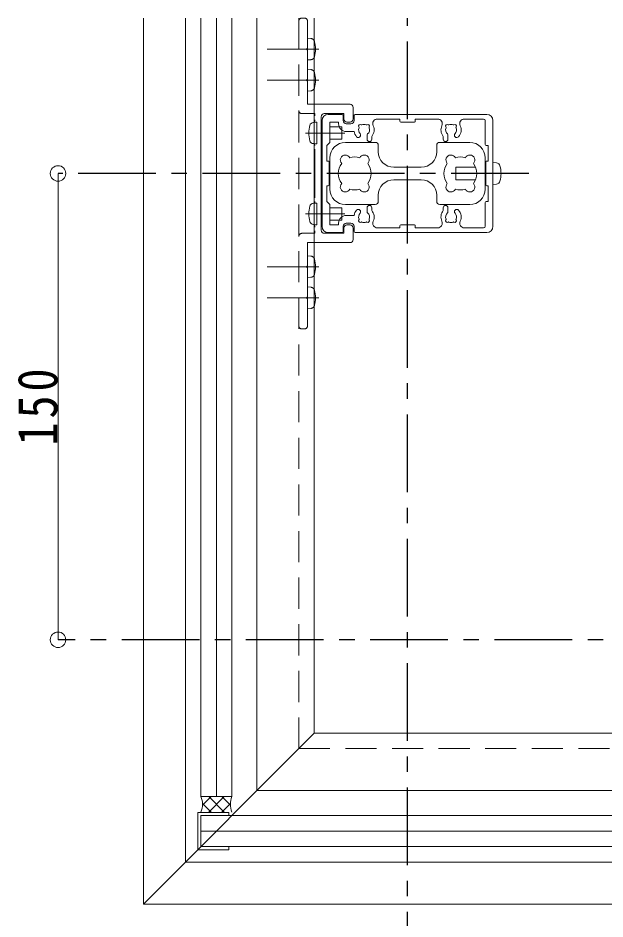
# Model space of a CAD drawing. Units: millimetres at full size, sheet at 1:5; details may follow other scales. Extents: x -1050 to 1050, y -742 to 742.
# Drawn here: x -277.4 to -88.4, y -539.1 to -249.3 of the extents above; entities that cross this region are included whole.
import ezdxf

# ---------------------------------------------------------------- set-up
doc = ezdxf.new("R2010")
doc.units = ezdxf.units.MM
doc.header["$LTSCALE"] = 5
doc.linetypes.add('CHAIN1', pattern=[8, 5, -1, 1, -1])
doc.linetypes.add('DASHED2', pattern=[3, 2, -1])
doc.layers.add('0-0_通り芯', color=7, linetype='CHAIN1')
for name, color, linetype, lineweight in [('0-3_寸法', 54, 'Continuous', 20), ('0-4_手摺部材', 92, 'Continuous', 20), ('0-7_ガラス', 6, 'Continuous', 20), ('0-8_その他', 11, 'Continuous', 20), ('0-A_支柱', 6, 'Continuous', 20), ('0-B_足元', 4, 'Continuous', 20)]:
    doc.layers.add(name, color=color, linetype=linetype, lineweight=lineweight)
doc.styles.add('ＭＳ ゴシック', font='')
doc.styles.get('ＭＳ ゴシック').set_extended_font_data('MS Gothic')

# ---------------------------------------------------------------- blocks, each defined once
blk = doc.blocks.new('dimension_origin')
at = {"color": 0, "linetype": 'Continuous', "lineweight": -2}
blk.add_circle((0, 0), 1.25, dxfattribs=at)

msp = doc.modelspace()

# ---------------------------------------------------------------- linework, layer by layer
at = {"layer": '0-0_通り芯'}
for p, q in [((-151.98, -561.793), (-151.98, -249.293)), ((-112.972, -299.293), (-264.48, -299.293)), ((861.02, -449.293), (-264.48, -449.293))]:
    msp.add_line(p, q, dxfattribs=at)
at = {"layer": '0-3_寸法'}
msp.add_line((-264.48, -299.293), (-264.48, -449.293), dxfattribs=at)
at = {"layer": '0-4_手摺部材'}
for p, q in [((-236.98, -435.063), (-236.98, -249.293)), ((-236.98, -534.293), (-236.98, -249.293)), ((-223.483, -249.293), (-223.483, -435.063)), ((-223.483, -249.293), (-223.483, -520.796)), ((-200.48, -249.293), (-200.48, -497.793)), ((-200.48, -249.293), (-200.48, -365.063)), ((-181.98, -249.293), (-181.98, -479.293)), ((-181.98, -249.293), (-181.98, -365.063)), ((-181.98, -277.043), (-170.48, -277.043)), ((-169.48, -278.043), (-169.48, -281.743)), ((-181.98, -280.043), (-181.78, -280.043)), ((-181.78, -280.043), (-181.78, -280.793)), ((-179.78, -281.043), (-179.78, -317.543)), ((-172.48, -280.043), (-178.78, -280.043)), ((-172.48, -281.743), (-172.48, -280.043)), ((-181.78, -281.993), (-181.78, -282.845)), ((-181.18, -289.793), (-181.18, -282.793)), ((-170.48, -282.743), (-171.48, -282.743)), ((-176.98, -284.293), (-173.18, -284.293)), ((-173.18, -284.293), (-173.18, -288.293)), ((-181.78, -289.74), (-181.78, -290.293)), ((-173.18, -288.293), (-176.98, -288.293)), ((-181.78, -291.493), (-181.78, -307.093)), ((-124.48, -295.793), (-124.48, -302.793)), ((-181.78, -308.293), (-181.78, -308.845)), ((-181.18, -315.793), (-181.18, -308.793)), ((-176.98, -310.293), (-173.18, -310.293)), ((-173.18, -310.293), (-173.18, -314.293)), ((-181.78, -315.74), (-181.78, -316.593)), ((-173.18, -314.293), (-176.98, -314.293)), ((-170.48, -315.843), (-171.48, -315.843)), ((-181.78, -318.543), (-181.98, -318.543)), ((-181.78, -317.793), (-181.78, -318.543)), ((-172.48, -318.543), (-178.78, -318.543)), ((-172.48, -316.843), (-172.48, -318.543)), ((-169.48, -320.543), (-169.48, -316.843)), ((-181.98, -321.543), (-170.48, -321.543)), ((-236.98, -534.293), (-181.98, -479.293)), ((-20.48, -479.293), (-181.98, -479.293)), ((98.02, -497.793), (-200.48, -497.793)), ((98.02, -520.796), (-223.483, -520.796)), ((98.02, -534.293), (-236.98, -534.293))]:
    msp.add_line(p, q, dxfattribs=at)
at = {"layer": '0-4_手摺部材', "linetype": 'DASHED2'}
for p, q in [((-186.98, -249.293), (-186.98, -484.293)), ((-186.98, -249.293), (-186.98, -365.063)), ((-185.98, -249.293), (-185.18, -249.293)), ((-184.18, -250.293), (-184.18, -258.993)), ((-183.061, -255.891), (-184.18, -255.793)), ((-184.48, -259.293), (-184.18, -258.993)), ((-184.48, -259.293), (-184.18, -259.593)), ((-184.18, -259.593), (-184.18, -268.993)), ((-183.061, -262.695), (-184.18, -262.793)), ((-183.061, -265.891), (-184.18, -265.793)), ((-184.48, -269.293), (-184.18, -268.993)), ((-184.48, -269.293), (-184.18, -269.593)), ((-184.18, -269.593), (-184.18, -277.043)), ((-183.061, -272.695), (-184.18, -272.793)), ((-184.18, -277.043), (-181.98, -277.043)), ((-185.98, -280.043), (-181.98, -280.043)), ((-181.98, -318.543), (-185.98, -318.543)), ((-184.18, -328.993), (-184.18, -321.543)), ((-184.18, -321.543), (-181.98, -321.543)), ((-183.061, -325.891), (-184.18, -325.793)), ((-184.48, -329.293), (-184.18, -328.993)), ((-184.48, -329.293), (-184.18, -329.593)), ((-184.18, -338.993), (-184.18, -329.593)), ((-183.061, -332.695), (-184.18, -332.793)), ((-183.061, -335.891), (-184.18, -335.793)), ((-184.48, -339.293), (-184.18, -338.993)), ((-184.48, -339.293), (-184.18, -339.593)), ((-184.18, -348.293), (-184.18, -339.593)), ((-183.061, -342.695), (-184.18, -342.793)), ((-185.98, -349.293), (-185.18, -349.293)), ((-186.98, -484.293), (98.02, -484.293))]:
    msp.add_line(p, q, dxfattribs=at)
at = {"layer": '0-4_手摺部材', "linetype": 'CHAIN1'}
for p, q in [((-180.58, -259.293), (-197.18, -259.293)), ((-180.58, -269.293), (-197.18, -269.293)), ((-172.18, -286.293), (-184.78, -286.293)), ((-172.18, -312.293), (-184.78, -312.293)), ((-180.58, -329.293), (-197.18, -329.293)), ((-180.58, -339.293), (-197.18, -339.293))]:
    msp.add_line(p, q, dxfattribs=at)
at = {"layer": '0-4_手摺部材'}
for points in [[(-182.299, -282.891), (-181.38, -282.81), (-181.18, -282.793)], [(-182.299, -289.695), (-181.38, -289.775), (-181.18, -289.793)], [(-182.299, -308.891), (-181.38, -308.81), (-181.18, -308.793)], [(-182.299, -315.695), (-181.38, -315.775), (-181.18, -315.793)]]:
    msp.add_lwpolyline(points, dxfattribs=at)
at = {"layer": '0-4_手摺部材', "linetype": 'DASHED2'}
for centre, radius, start, end in [((-185.98, -250.293), 1, 90, 180), ((-185.18, -250.293), 1, 0, 90), ((-183.174, -257.186), 1.3, 23.31036, 85), ((-183.174, -261.4), 1.3, 275, 336.68964), ((-183.174, -267.186), 1.3, 23.31036, 85), ((-183.174, -271.4), 1.3, 275, 336.68964), ((-185.98, -279.043), 1, 180, 270), ((-185.98, -319.543), 1, 90, 180), ((-183.174, -327.186), 1.3, 23.31036, 85), ((-183.174, -331.4), 1.3, 275, 336.68964), ((-183.174, -337.186), 1.3, 23.31036, 85), ((-183.174, -341.4), 1.3, 275, 336.68964), ((-185.98, -348.293), 1, 180, 270), ((-185.18, -348.293), 1, 270, 0)]:
    msp.add_arc(centre, radius, start, end, dxfattribs=at)
at = {"layer": '0-4_手摺部材'}
for centre, radius, start, end in [((-183.174, -257.186), 1.3, 15.88085, 23.31036), ((-190.58, -259.293), 9, 344.11915, 15.88085), ((-183.174, -261.4), 1.3, 336.68964, 344.11915), ((-183.174, -267.186), 1.3, 15.88085, 23.31036), ((-190.58, -269.293), 9, 344.11915, 15.88085), ((-183.174, -271.4), 1.3, 336.68964, 344.11915), ((-170.48, -278.043), 1, 0, 90), ((-178.78, -281.043), 1, 90, 180), ((-174.78, -286.293), 9, 164.11915, 195.88085), ((-182.186, -284.186), 1.3, 95, 164.11915), ((-171.48, -281.743), 1, 180, 270), ((-170.48, -281.743), 1, 270, 0), ((-182.186, -288.4), 1.3, 195.88085, 265), ((-174.78, -312.293), 9, 164.11915, 195.88085), ((-182.186, -310.186), 1.3, 95, 164.11915), ((-182.186, -314.4), 1.3, 195.88085, 265), ((-171.48, -316.843), 1, 90, 180), ((-170.48, -316.843), 1, 0, 90), ((-178.78, -317.543), 1, 180, 270), ((-170.48, -320.543), 1, 270, 0), ((-183.174, -327.186), 1.3, 15.88085, 23.31036), ((-190.58, -329.293), 9, 344.11915, 15.88085), ((-183.174, -331.4), 1.3, 336.68964, 344.11915), ((-183.174, -337.186), 1.3, 15.88085, 23.31036), ((-190.58, -339.293), 9, 344.11915, 15.88085), ((-183.174, -341.4), 1.3, 336.68964, 344.11915)]:
    msp.add_arc(centre, radius, start, end, dxfattribs=at)
at = {"layer": '0-7_ガラス'}
for p, q in [((-218.483, -249.293), (-218.483, -499.69)), ((-218.483, -435.063), (-218.483, -249.293)), ((-213.483, -249.293), (-213.483, -499.69)), ((-213.483, -249.293), (-213.483, -365.063)), ((-208.483, -249.293), (-208.483, -499.69)), ((-208.483, -249.293), (-208.483, -365.063)), ((-218.483, -499.69), (-208.483, -499.69)), ((-218.483, -505.796), (-218.483, -515.796)), ((-218.483, -505.796), (98.02, -505.796)), ((98.02, -510.796), (-218.483, -510.796)), ((-218.483, -515.796), (98.02, -515.796))]:
    msp.add_line(p, q, dxfattribs=at)
at = {"layer": '0-8_その他'}
for p, q in [((-217.988, -502.453), (-215.225, -499.69)), ((-215.983, -504.69), (-210.983, -499.69)), ((-210.983, -504.69), (-215.983, -499.69)), ((-208.977, -502.453), (-211.74, -499.69)), ((-215.225, -504.69), (-217.988, -501.927)), ((-211.74, -504.69), (-208.977, -501.927)), ((-209.483, -504.796), (-219.483, -504.796)), ((-219.483, -504.796), (-219.483, -516.796)), ((-218.483, -505.796), (-209.483, -505.796)), ((-218.483, -505.796), (-218.483, -515.796)), ((-209.483, -504.796), (-209.483, -505.796)), ((-218.483, -515.796), (-209.483, -515.796)), ((-209.483, -515.796), (-209.483, -516.796)), ((-209.483, -516.796), (-219.483, -516.796))]:
    msp.add_line(p, q, dxfattribs=at)
for centre, start, end in [((-224.483, -502.19), 337.38014, 22.61986), ((-202.483, -502.19), 157.38014, 202.61986)]:
    msp.add_arc(centre, 6.5, start, end, dxfattribs=at)
at = {"layer": '0-A_支柱'}
for p, q in [((-177.48, -280.293), (-172.98, -280.293)), ((-172.68, -280.593), (-172.68, -282.293)), ((-169.18, -282.293), (-169.18, -280.593)), ((-168.88, -280.293), (-126.48, -280.293)), ((-179.48, -316.293), (-179.48, -282.293)), ((-176.98, -282.793), (-174.18, -282.793)), ((-176.98, -282.793), (-176.98, -289.293)), ((-174.18, -282.793), (-174.18, -283.293)), ((-171.68, -283.293), (-170.18, -283.293)), ((-161.672, -281.793), (-154.48, -281.793)), ((-154.48, -281.793), (-154.48, -282.493)), ((-149.78, -282.793), (-154.18, -282.793)), ((-149.48, -281.793), (-149.48, -282.493)), ((-149.48, -281.793), (-142.288, -281.793)), ((-133.672, -281.793), (-127.48, -281.793)), ((-126.98, -289.993), (-126.98, -282.293)), ((-124.48, -282.293), (-124.48, -316.293)), ((-171.68, -285.793), (-169.191, -285.793)), ((-177.98, -290.293), (-176.98, -289.293)), ((-164.98, -286.97), (-164.98, -288.293)), ((-163.48, -287.37), (-163.48, -288.293)), ((-140.48, -287.37), (-140.48, -288.293)), ((-138.98, -286.97), (-138.98, -288.293)), ((-177.98, -295.293), (-177.98, -290.293)), ((-126.68, -290.293), (-125.98, -290.293)), ((-125.98, -295.293), (-125.98, -290.293)), ((-177.98, -295.293), (-177.53, -295.293)), ((-125.98, -295.293), (-126.43, -295.293)), ((-177.23, -302.993), (-177.23, -295.593)), ((-126.73, -297.293), (-126.98, -297.293)), ((-126.73, -302.993), (-126.73, -295.593)), ((-123.361, -295.891), (-124.48, -295.793)), ((-126.98, -301.293), (-126.73, -301.293)), ((-177.98, -308.293), (-177.98, -303.293)), ((-177.98, -303.293), (-177.53, -303.293)), ((-125.98, -303.293), (-126.43, -303.293)), ((-123.361, -302.695), (-124.48, -302.793)), ((-177.98, -308.293), (-176.98, -309.293)), ((-176.98, -315.793), (-176.98, -309.293)), ((-126.98, -308.593), (-126.98, -316.293)), ((-171.68, -312.793), (-169.191, -312.793)), ((-164.98, -311.616), (-164.98, -310.293)), ((-163.48, -311.216), (-163.48, -310.293)), ((-140.48, -311.216), (-140.48, -310.293)), ((-138.98, -311.616), (-138.98, -310.293)), ((-176.98, -315.793), (-174.18, -315.793)), ((-174.18, -315.793), (-174.18, -315.293)), ((-171.68, -315.293), (-170.18, -315.293)), ((-149.78, -315.793), (-154.18, -315.793)), ((-172.98, -318.293), (-177.48, -318.293)), ((-172.68, -317.993), (-172.68, -316.293)), ((-169.18, -316.293), (-169.18, -317.993)), ((-126.48, -318.293), (-168.88, -318.293)), ((-161.672, -316.793), (-154.48, -316.793)), ((-154.48, -316.793), (-154.48, -316.093)), ((-149.48, -316.793), (-149.48, -316.093)), ((-149.48, -316.793), (-142.288, -316.793)), ((-133.672, -316.793), (-127.48, -316.793))]:
    msp.add_line(p, q, dxfattribs=at)
for points in [[(-130.072, -297.293), (-136.48, -297.293), (-136.48, -301.293), (-130.072, -301.293)], [(-126.68, -308.293), (-125.98, -308.293), (-125.98, -303.293)]]:
    msp.add_lwpolyline(points, dxfattribs=at)
for centre, radius, start, end in [((-177.48, -282.293), 2, 90, 180), ((-172.98, -280.593), 0.3, 0, 90), ((-168.88, -280.593), 0.3, 90, 180), ((-126.48, -282.293), 2, 0, 90), ((-171.68, -283.293), 2.5, 180, 270), ((-171.68, -282.293), 1, 180, 270), ((-170.18, -282.293), 1, 270, 0), ((-167.217, -284.055), 0.5, 55.28656, 214.71344), ((-166.762, -283.398), 0.3, 235.28656, 292.4201), ((-165.98, -285.293), 1.75, 67.5799, 112.4201), ((-165.198, -283.398), 0.3, 247.5799, 304.71344), ((-164.743, -284.055), 0.5, 325.28656, 124.71344), ((-165.98, -285.293), 3.25, 320.28486, 24.90106), ((-161.672, -283.293), 1.5, 90, 204.90106), ((-154.18, -282.493), 0.3, 180, 270), ((-149.78, -282.493), 0.3, 270, 0), ((-142.288, -283.293), 1.5, 335.09894, 90), ((-137.98, -285.293), 3.25, 155.09894, 219.71514), ((-139.217, -284.055), 0.5, 55.28656, 214.71344), ((-138.762, -283.398), 0.3, 235.28656, 292.4201), ((-137.98, -285.293), 1.75, 67.5799, 112.4201), ((-137.198, -283.398), 0.3, 247.5799, 304.71344), ((-136.743, -284.055), 0.5, 325.28656, 124.71344), ((-137.98, -285.293), 3.25, 317.4576, 24.90106), ((-133.672, -283.293), 1.5, 90, 204.90106), ((-127.48, -282.293), 0.5, 0, 90), ((-165.98, -285.293), 3.25, 188.84988, 222.5424), ((-167.822, -286.983), 0.75, 222.5424, 42.5424), ((-165.98, -285.293), 1.75, 157.5799, 222.5424), ((-167.875, -284.511), 0.3, 337.5799, 34.71344), ((-164.48, -286.97), 0.5, 131.81031, 180), ((-165.98, -285.293), 1.75, 311.81031, 22.4201), ((-164.085, -284.511), 0.3, 145.28656, 202.4201), ((-137.98, -285.293), 1.75, 157.5799, 228.18969), ((-139.875, -284.511), 0.3, 337.5799, 34.71344), ((-139.48, -286.97), 0.5, 0, 48.18969), ((-136.138, -286.983), 0.75, 137.4576, 317.4576), ((-137.98, -285.293), 1.75, 317.4576, 22.4201), ((-136.085, -284.511), 0.3, 145.28656, 202.4201), ((-164.23, -288.293), 0.75, 180, 0), ((-139.73, -288.293), 0.75, 180, 0), ((-126.68, -289.993), 0.3, 180, 270), ((-177.53, -295.593), 0.3, 0, 90), ((-126.43, -295.593), 0.3, 90, 180), ((-123.474, -297.186), 1.3, 15.88085, 85), ((-130.88, -299.293), 9, 344.11915, 15.88085), ((-177.53, -302.993), 0.3, 270, 0), ((-126.43, -302.993), 0.3, 180, 270), ((-123.474, -301.4), 1.3, 275, 344.11915), ((-164.23, -310.293), 0.75, 0, 180), ((-139.73, -310.293), 0.75, 0, 180), ((-126.68, -308.593), 0.3, 90, 180), ((-171.68, -315.293), 2.5, 90, 180), ((-165.98, -313.293), 3.25, 137.4576, 171.15012), ((-167.822, -311.603), 0.75, 317.4576, 137.4576), ((-165.98, -313.293), 1.75, 137.4576, 202.4201), ((-164.48, -311.616), 0.5, 180, 228.18969), ((-165.98, -313.293), 1.75, 337.5799, 48.18969), ((-165.98, -313.293), 3.25, 335.09894, 39.71514), ((-137.98, -313.293), 3.25, 140.28486, 204.90106), ((-137.98, -313.293), 1.75, 131.81031, 202.4201), ((-139.48, -311.616), 0.5, 311.81031, 0), ((-136.138, -311.603), 0.75, 42.5424, 222.5424), ((-137.98, -313.293), 1.75, 337.5799, 42.5424), ((-137.98, -313.293), 3.25, 335.09894, 42.5424), ((-171.68, -316.293), 1, 90, 180), ((-170.18, -316.293), 1, 0, 90), ((-167.217, -314.53), 0.5, 145.28656, 304.71344), ((-167.875, -314.075), 0.3, 325.28656, 22.4201), ((-166.762, -315.188), 0.3, 67.5799, 124.71344), ((-165.98, -313.293), 1.75, 247.5799, 292.4201), ((-165.198, -315.188), 0.3, 55.28656, 112.4201), ((-164.743, -314.53), 0.5, 235.28656, 34.71344), ((-164.085, -314.075), 0.3, 157.5799, 214.71344), ((-161.672, -315.293), 1.5, 155.09894, 270), ((-154.18, -316.093), 0.3, 90, 180), ((-149.78, -316.093), 0.3, 0, 90), ((-142.288, -315.293), 1.5, 270, 24.90106), ((-139.217, -314.53), 0.5, 145.28656, 304.71344), ((-139.875, -314.075), 0.3, 325.28656, 22.4201), ((-138.762, -315.188), 0.3, 67.5799, 124.71344), ((-137.98, -313.293), 1.75, 247.5799, 292.4201), ((-137.198, -315.188), 0.3, 55.28656, 112.4201), ((-136.743, -314.53), 0.5, 235.28656, 34.71344), ((-136.085, -314.075), 0.3, 157.5799, 214.71344), ((-133.672, -315.293), 1.5, 155.09894, 270), ((-177.48, -316.293), 2, 180, 270), ((-172.98, -317.993), 0.3, 270, 0), ((-168.88, -317.993), 0.3, 180, 270), ((-127.48, -316.293), 0.5, 270, 0), ((-126.48, -316.293), 2, 270, 0)]:
    msp.add_arc(centre, radius, start, end, dxfattribs=at)
at = {"layer": '0-B_足元'}
for p, q in [((-162.38, -289.293), (-171.98, -289.293)), ((-141.58, -289.293), (-131.98, -289.293)), ((-161.38, -292.293), (-161.38, -290.293)), ((-142.58, -292.293), (-142.58, -290.293)), ((-176.98, -294.293), (-176.98, -304.293)), ((-126.98, -294.293), (-126.98, -304.293)), ((-147.58, -297.293), (-156.38, -297.293)), ((-147.58, -301.293), (-156.38, -301.293)), ((-161.38, -306.293), (-161.38, -308.293)), ((-142.58, -306.293), (-142.58, -308.293)), ((-162.38, -309.293), (-171.98, -309.293)), ((-141.58, -309.293), (-131.98, -309.293))]:
    msp.add_line(p, q, dxfattribs=at)
for centre, radius, start, end in [((-171.98, -294.293), 5, 90, 180), ((-162.38, -290.293), 1, 0, 90), ((-141.58, -290.293), 1, 90, 180), ((-131.98, -294.293), 5, 0, 90), ((-156.38, -292.293), 5, 180, 270), ((-147.58, -292.293), 5, 270, 0), ((-172.02, -294.951), 1.6, 26.3184, 223.6816), ((-168.98, -299.293), 5.3, 72.3632, 107.6368), ((-165.94, -294.951), 1.6, 316.3184, 153.6816), ((-138.02, -294.951), 1.6, 26.3184, 223.6816), ((-134.98, -299.293), 5.3, 72.3632, 107.6368), ((-131.94, -294.951), 1.6, 316.3184, 153.6816), ((-168.98, -299.293), 5.3, 142.3632, 217.6368), ((-168.98, -299.293), 5.3, 322.36321, 37.63679), ((-134.98, -299.293), 5.3, 142.36321, 217.63679), ((-134.98, -299.293), 5.3, 322.3632, 37.6368), ((-156.38, -306.293), 5, 90, 180), ((-147.58, -306.293), 5, 0, 90), ((-172.02, -303.634), 1.6, 136.3184, 333.6816), ((-165.94, -303.634), 1.6, 206.3184, 43.6816), ((-138.02, -303.634), 1.6, 136.3184, 333.6816), ((-131.94, -303.634), 1.6, 206.3184, 43.6816), ((-171.98, -304.293), 5, 180, 270), ((-168.98, -299.293), 5.3, 252.3632, 287.6368), ((-134.98, -299.293), 5.3, 252.3632, 287.6368), ((-131.98, -304.293), 5, 270, 0), ((-162.38, -308.293), 1, 270, 0), ((-141.58, -308.293), 1, 180, 270)]:
    msp.add_arc(centre, radius, start, end, dxfattribs=at)

# ---------------------------------------------------------------- block references
at = {"layer": '0-3_寸法', "xscale": 2, "yscale": 2}
for p, rotation in [((-264.48, -299.293), 90), ((-264.48, -449.293), 270)]:
    msp.add_blockref('dimension_origin', p, dxfattribs=dict(at, rotation=rotation))

# ---------------------------------------------------------------- texts
at = {"layer": '0-3_寸法', "insert": (-264.48, -386.793), "char_height": 12.83, "attachment_point": 7, "rotation": 90, "style": 'ＭＳ ゴシック'}
msp.add_mtext('\\T1.17;\\W0.85;150', dxfattribs=at)

doc.saveas('drawing.dxf')
